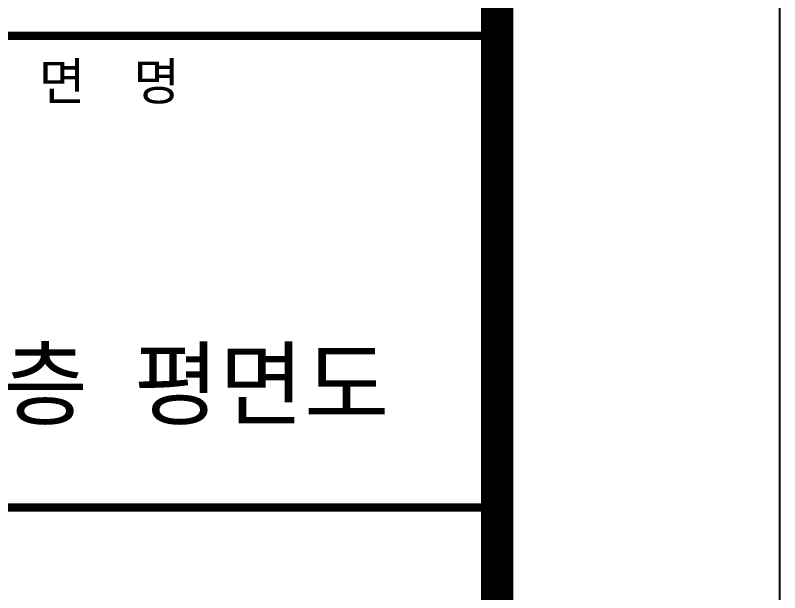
# Model space of a CAD drawing. Header units: millimetres. Extents: x 126000 to 189000, y 0 to 44550.
# Drawn here: x 185451 to 189000, y 8693 to 11373 of the extents above; entities that cross this region are included whole.
import ezdxf
from ezdxf.enums import TextEntityAlignment as Align

# ---------------------------------------------------------------- set-up
doc = ezdxf.new("R2010")
doc.units = ezdxf.units.MM
doc.header["$LTSCALE"] = 100
doc.layers.add('FOR', color=4, linetype='Continuous')
doc.layers.add('TEXT', color=3, linetype='Continuous')
doc.styles.add('돋음체', font='')
doc.styles.add('맑은고딕', font='')
doc.styles.get('돋음체').set_extended_font_data('DotumChe')
doc.styles.get('맑은고딕').set_extended_font_data('Malgun Gothic')

# ---------------------------------------------------------------- blocks, each defined once
blk = doc.blocks.new('A$C0DB842BB')
at = {"layer": 'FOR', "color": 1}
blk.add_lwpolyline([(63000, 0), (63000, 44550), (0, 44550), (0, 0)], close=True, dxfattribs=at)
at = {"layer": 'FOR', "color": 7, "const_width": 150}
blk.add_lwpolyline([(61688.1, 43249.5), (2187.4, 43249.5), (2187.4, 1749.9), (61688.1, 1749.9)], close=True, dxfattribs=at)
at = {"layer": 'FOR', "color": 7, "const_width": 37.5}
for points in [[(56963.1, 11278.1), (61687.9, 11278.1)], [(56963.1, 9088.4), (61687.9, 9088.4)]]:
    blk.add_lwpolyline(points, dxfattribs=at)
at = {"style": '돋음체'}
blk.add_text('도  면  명', height=172.5, dxfattribs=at).set_placement((59120.5, 10980.2))

msp = doc.modelspace()

# ---------------------------------------------------------------- block references
at = {"layer": 'TEXT'}
msp.add_blockref('A$C0DB842BB', (126000, 0), dxfattribs=at)

# ---------------------------------------------------------------- texts
at = {"layer": 'TEXT', "color": 3, "style": '맑은고딕'}
msp.add_text('지상2층  평면도', height=315, dxfattribs=at).set_placement((187187.1, 9504.7), align=Align.RIGHT)

doc.saveas('drawing.dxf')
